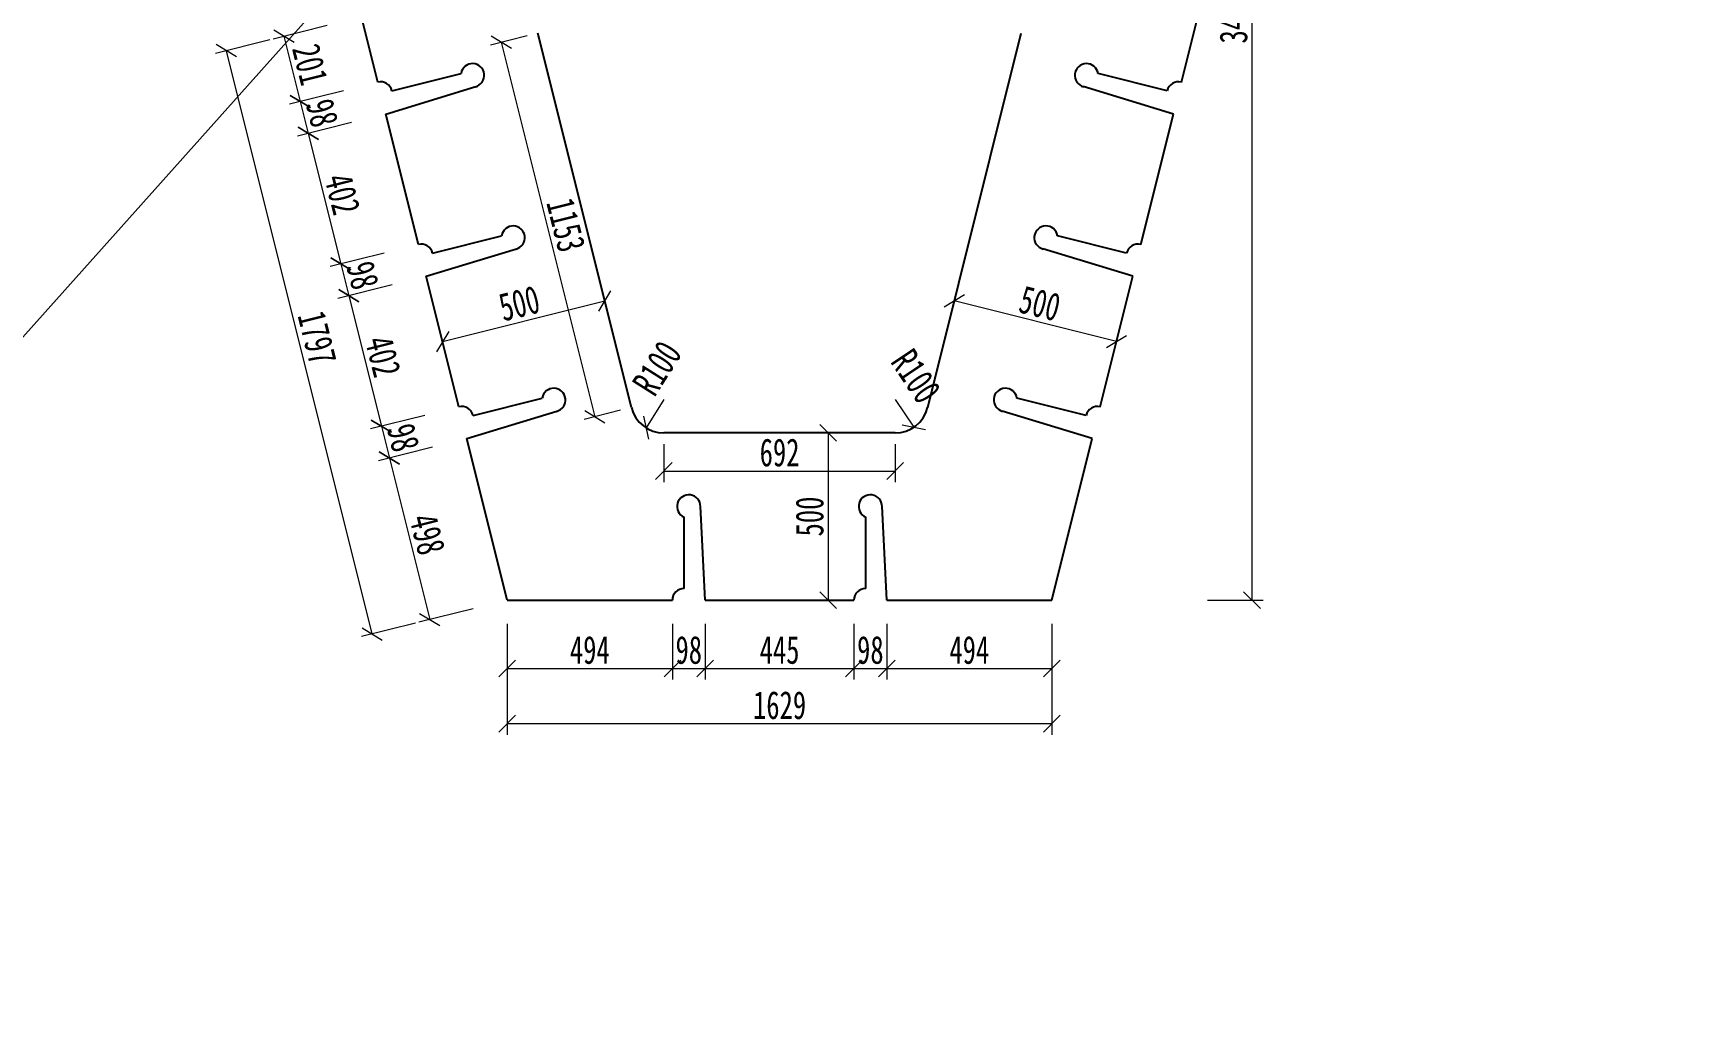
# Model space of a CAD drawing. Header units: millimetres. Extents: x -450182 to -147179, y 306993 to 695793.
# Drawn here: x -408746 to -403793, y 351337 to 354244 of the extents above; entities that cross this region are included whole.
import ezdxf

# ---------------------------------------------------------------- set-up
doc = ezdxf.new("R2010")
doc.units = ezdxf.units.MM
doc.header["$PDMODE"] = 34
doc.layers.get('Defpoints').update_dxf_attribs({"color": 8})
doc.layers.add('标注', color=4, linetype='Continuous', lineweight=13)
doc.layers.add('钢板粗线', color=1, linetype='Continuous', lineweight=25)
doc.styles.add('111', font='仿宋_GB2312.ttf', dxfattribs={"width": 0.7})
doc.dimstyles.new('200', dxfattribs={"dimscale": 0, "dimtxt": 2.5, "dimasz": 1.5, "dimexe": 1, "dimexo": 1, "dimgap": 0.4, "dimtad": 1, "dimdec": 0, "dimdsep": 46, "dimtxsty": '111', "dimblk": 'OBLIQUE', "dimcen": 0, "dimclrd": 256, "dimclre": 256, "dimclrt": 256, "dimadec": 1, "dimazin": 2, "dimtfac": 1, "dimtdec": 0, "dimtmove": 2, "dimatfit": 3, "dimfxl": 4, "dimfxlon": 1, "dimtolj": 1, "dimlwd": -1, "dimlwe": -1, "dimarcsym": 0})

# ---------------------------------------------------------------- blocks, each defined once
blk = doc.blocks.new('_Oblique')
at = {"color": 0, "linetype": 'ByBlock', "lineweight": -2}
blk.add_line((-0.5, -0.5), (0.5, 0.5), dxfattribs=at)
blk = doc.blocks.new('*D1070')
at = {"layer": 'Defpoints', "color": 0, "transparency": 16777216}
for p in [(-405700.5, 356035.1), (-405102.2, 356035.1), (-405700.5, 352549.1)]:
    blk.add_point(p, dxfattribs=at)
at = {"layer": '标注', "transparency": 16777216}
for p, q in [((-405235.5, 356035.1), (-405068.8, 356035.1)), ((-405102.2, 352549.1), (-405102.2, 356035.1)), ((-405235.5, 352549.1), (-405068.8, 352549.1))]:
    blk.add_line(p, q, dxfattribs=at)
at = {"layer": '标注', "transparency": 16777216, "xscale": 49.99999999999993, "yscale": 49.99999999999993, "zscale": 49.99999999999993}
for p, rotation in [((-405102.2, 356035.1), 90), ((-405102.2, 352549.1), 270)]:
    blk.add_blockref('_Oblique', p, dxfattribs=dict(at, rotation=rotation))
at = {"layer": '标注', "transparency": 16777216, "insert": (-405157.2, 354292.1), "char_height": 83.33, "attachment_point": 5, "rotation": 90, "style": '111'}
blk.add_mtext('\\A1;3486', dxfattribs=at)
blk = doc.blocks.new('*D1123')
at = {"layer": 'Defpoints', "color": 0, "transparency": 16777216}
for p in [(-407764.7, 354292.1), (-407716, 354097.1), (-407947.7, 354039.2)]:
    blk.add_point(p, dxfattribs=at)
at = {"layer": '标注', "transparency": 16777216}
for p, q in [((-407867.1, 354266.5), (-408028.8, 354226.1)), ((-407996.4, 354234.2), (-407947.7, 354039.2)), ((-407818.3, 354071.5), (-407980, 354031.1))]:
    blk.add_line(p, q, dxfattribs=at)
at = {"layer": '标注', "transparency": 16777216, "xscale": 49.99999999999993, "yscale": 49.99999999999993, "zscale": 49.99999999999993}
for p, rotation in [((-407996.4, 354234.2), 104.0362434679224), ((-407947.7, 354039.2), 284.0362434679225)]:
    blk.add_blockref('_Oblique', p, dxfattribs=dict(at, rotation=rotation))
at = {"layer": '标注', "transparency": 16777216, "insert": (-407918.7, 354150), "char_height": 83.33, "attachment_point": 5, "rotation": 284.0362, "style": '111'}
blk.add_mtext('\\A1;201', dxfattribs=at)
blk = doc.blocks.new('*D1124')
at = {"layer": 'Defpoints', "color": 0, "transparency": 16777216}
for p in [(-407716, 354097.1), (-407692.2, 354002), (-407923.9, 353944.1)]:
    blk.add_point(p, dxfattribs=at)
at = {"layer": '标注', "transparency": 16777216}
for p, q in [((-407818.3, 354071.5), (-407980, 354031.1)), ((-407947.7, 354039.2), (-407923.9, 353944.1)), ((-407794.6, 353976.5), (-407956.3, 353936))]:
    blk.add_line(p, q, dxfattribs=at)
at = {"layer": '标注', "transparency": 16777216, "xscale": 49.99999999999993, "yscale": 49.99999999999993, "zscale": 49.99999999999993}
for p, rotation in [((-407947.7, 354039.2), 104.0362434681576), ((-407923.9, 353944.1), 284.0362434681576)]:
    blk.add_blockref('_Oblique', p, dxfattribs=dict(at, rotation=rotation))
at = {"layer": '标注', "transparency": 16777216, "insert": (-407882.4, 354005), "char_height": 83.33, "attachment_point": 5, "rotation": 284.0362, "style": '111'}
blk.add_mtext('\\A1;98', dxfattribs=at)
blk = doc.blocks.new('*D1125')
at = {"layer": 'Defpoints', "color": 0, "transparency": 16777216}
for p in [(-407692.2, 354002), (-407594.7, 353612.1), (-407826.4, 353554.1)]:
    blk.add_point(p, dxfattribs=at)
at = {"layer": '标注', "transparency": 16777216}
for p, q in [((-407794.6, 353976.5), (-407956.3, 353936)), ((-407923.9, 353944.1), (-407826.4, 353554.1)), ((-407697.1, 353586.5), (-407858.8, 353546))]:
    blk.add_line(p, q, dxfattribs=at)
at = {"layer": '标注', "transparency": 16777216, "xscale": 49.99999999999993, "yscale": 49.99999999999993, "zscale": 49.99999999999993}
for p, rotation in [((-407923.9, 353944.1), 104.0362434679245), ((-407826.4, 353554.1), 284.0362434679245)]:
    blk.add_blockref('_Oblique', p, dxfattribs=dict(at, rotation=rotation))
at = {"layer": '标注', "transparency": 16777216, "insert": (-407821.8, 353762.5), "char_height": 83.33, "attachment_point": 5, "rotation": 284.0362, "style": '111'}
blk.add_mtext('\\A1;402', dxfattribs=at)
blk = doc.blocks.new('*D1126')
at = {"layer": 'Defpoints', "color": 0, "transparency": 16777216}
for p in [(-407594.7, 353612.1), (-407571, 353517), (-407802.6, 353459.1)]:
    blk.add_point(p, dxfattribs=at)
at = {"layer": '标注', "transparency": 16777216}
for p, q in [((-407697.1, 353586.5), (-407858.8, 353546)), ((-407826.4, 353554.1), (-407802.6, 353459.1)), ((-407673.3, 353491.4), (-407835, 353451))]:
    blk.add_line(p, q, dxfattribs=at)
at = {"layer": '标注', "transparency": 16777216, "xscale": 49.99999999999993, "yscale": 49.99999999999993, "zscale": 49.99999999999993}
for p, rotation in [((-407826.4, 353554.1), 104.0362434681906), ((-407802.6, 353459.1), 284.0362434681906)]:
    blk.add_blockref('_Oblique', p, dxfattribs=dict(at, rotation=rotation))
at = {"layer": '标注', "transparency": 16777216, "insert": (-407761.2, 353519.9), "char_height": 83.33, "attachment_point": 5, "rotation": 284.0362, "style": '111'}
blk.add_mtext('\\A1;98', dxfattribs=at)
blk = doc.blocks.new('*D1127')
at = {"layer": 'Defpoints', "color": 0, "transparency": 16777216}
for p in [(-407571, 353517), (-407473.5, 353127), (-407705.1, 353069.1)]:
    blk.add_point(p, dxfattribs=at)
at = {"layer": '标注', "transparency": 16777216}
for p, q in [((-407673.3, 353491.4), (-407835, 353451)), ((-407802.6, 353459.1), (-407705.1, 353069.1)), ((-407575.8, 353101.4), (-407737.5, 353061))]:
    blk.add_line(p, q, dxfattribs=at)
at = {"layer": '标注', "transparency": 16777216, "xscale": 49.99999999999993, "yscale": 49.99999999999993, "zscale": 49.99999999999993}
for p, rotation in [((-407802.6, 353459.1), 104.0362434679224), ((-407705.1, 353069.1), 284.0362434679225)]:
    blk.add_blockref('_Oblique', p, dxfattribs=dict(at, rotation=rotation))
at = {"layer": '标注', "transparency": 16777216, "insert": (-407700.5, 353277.4), "char_height": 83.33, "attachment_point": 5, "rotation": 284.0362, "style": '111'}
blk.add_mtext('\\A1;402', dxfattribs=at)
blk = doc.blocks.new('*D1128')
at = {"layer": 'Defpoints', "color": 0, "transparency": 16777216}
for p in [(-407473.5, 353127), (-407449.7, 353031.9), (-407681.4, 352974)]:
    blk.add_point(p, dxfattribs=at)
at = {"layer": '标注', "transparency": 16777216}
for p, q in [((-407575.8, 353101.4), (-407737.5, 353061)), ((-407705.1, 353069.1), (-407681.4, 352974)), ((-407552, 353006.3), (-407713.7, 352965.9))]:
    blk.add_line(p, q, dxfattribs=at)
at = {"layer": '标注', "transparency": 16777216, "xscale": 49.99999999999993, "yscale": 49.99999999999993, "zscale": 49.99999999999993}
for p, rotation in [((-407705.1, 353069.1), 104.0362434681576), ((-407681.4, 352974), 284.0362434681576)]:
    blk.add_blockref('_Oblique', p, dxfattribs=dict(at, rotation=rotation))
at = {"layer": '标注', "transparency": 16777216, "insert": (-407639.9, 353034.9), "char_height": 83.33, "attachment_point": 5, "rotation": 284.0362, "style": '111'}
blk.add_mtext('\\A1;98', dxfattribs=at)
blk = doc.blocks.new('*D1129')
at = {"layer": 'Defpoints', "color": 0, "transparency": 16777216}
for p in [(-407449.7, 353031.9), (-407329, 352549.1), (-407560.7, 352491.2)]:
    blk.add_point(p, dxfattribs=at)
at = {"layer": '标注', "transparency": 16777216}
for p, q in [((-407552, 353006.3), (-407713.7, 352965.9)), ((-407681.4, 352974), (-407560.7, 352491.2)), ((-407431.3, 352523.5), (-407593, 352483.1))]:
    blk.add_line(p, q, dxfattribs=at)
at = {"layer": '标注', "transparency": 16777216, "xscale": 49.99999999999993, "yscale": 49.99999999999993, "zscale": 49.99999999999993}
for p, rotation in [((-407681.4, 352974), 104.0362434679314), ((-407560.7, 352491.2), 284.0362434679313)]:
    blk.add_blockref('_Oblique', p, dxfattribs=dict(at, rotation=rotation))
at = {"layer": '标注', "transparency": 16777216, "insert": (-407567.7, 352745.9), "char_height": 83.33, "attachment_point": 5, "rotation": 284.0362, "style": '111'}
blk.add_mtext('\\A1;498', dxfattribs=at)
blk = doc.blocks.new('*D1130')
at = {"layer": 'Defpoints', "color": 0, "transparency": 16777216}
for p in [(-407764.7, 354292.1), (-408168.5, 354191.2), (-407329, 352549.1)]:
    blk.add_point(p, dxfattribs=at)
at = {"layer": '标注', "transparency": 16777216}
for p, q in [((-408039.2, 354223.5), (-408200.9, 354183.1)), ((-407732.8, 352448.2), (-408168.5, 354191.2)), ((-407603.4, 352480.5), (-407765.1, 352440.1))]:
    blk.add_line(p, q, dxfattribs=at)
at = {"layer": '标注', "transparency": 16777216, "xscale": 49.99999999999993, "yscale": 49.99999999999993, "zscale": 49.99999999999993}
for p, rotation in [((-408168.5, 354191.2), 104.0362434679246), ((-407732.8, 352448.2), 284.0362434679247)]:
    blk.add_blockref('_Oblique', p, dxfattribs=dict(at, rotation=rotation))
at = {"layer": '标注', "transparency": 16777216, "insert": (-407897.3, 353333), "char_height": 83.33, "attachment_point": 5, "rotation": 284.0362, "style": '111'}
blk.add_mtext('\\A1;1797', dxfattribs=at)
blk = doc.blocks.new('*D1134')
at = {"layer": 'Defpoints', "color": 0, "transparency": 16777216}
for p in [(-407237.2, 354243.6), (-406957.5, 353124.9), (-407067, 353097.5)]:
    blk.add_point(p, dxfattribs=at)
at = {"layer": '标注', "transparency": 16777216}
for p, q in [((-407269.6, 354235.5), (-407379, 354208.2)), ((-407346.7, 354216.2), (-407067, 353097.5)), ((-406989.9, 353116.8), (-407099.4, 353089.4))]:
    blk.add_line(p, q, dxfattribs=at)
at = {"layer": '标注', "transparency": 16777216, "xscale": 49.99999999999993, "yscale": 49.99999999999993, "zscale": 49.99999999999993}
for p, rotation in [((-407346.7, 354216.2), 104.0362434679286), ((-407067, 353097.5), 284.0362434679286)]:
    blk.add_blockref('_Oblique', p, dxfattribs=dict(at, rotation=rotation))
at = {"layer": '标注', "transparency": 16777216, "insert": (-407153.5, 353670.2), "char_height": 83.33, "attachment_point": 5, "rotation": 284.0362, "style": '111'}
blk.add_mtext('\\A1;1153', dxfattribs=at)
blk = doc.blocks.new('*D1135')
at = {"layer": 'Defpoints', "color": 0, "transparency": 16777216}
for p in [(-406860.5, 353049.1), (-406169, 353049.1), (-406169, 352935.1)]:
    blk.add_point(p, dxfattribs=at)
at = {"layer": '标注', "transparency": 16777216}
for p, q in [((-406860.5, 353015.8), (-406860.5, 352901.7)), ((-406169, 353015.8), (-406169, 352901.7)), ((-406860.5, 352935.1), (-406169, 352935.1))]:
    blk.add_line(p, q, dxfattribs=at)
at = {"layer": '标注', "transparency": 16777216, "xscale": 49.99999999999993, "yscale": 49.99999999999993, "zscale": 49.99999999999993, "rotation": 180}
blk.add_blockref('_Oblique', (-406860.5, 352935.1), dxfattribs=at)
at = {"layer": '标注', "transparency": 16777216, "xscale": 49.99999999999993, "yscale": 49.99999999999993, "zscale": 49.99999999999993}
blk.add_blockref('_Oblique', (-406169, 352935.1), dxfattribs=at)
at = {"layer": '标注', "transparency": 16777216, "insert": (-406514.7, 352990.1), "char_height": 83.33, "attachment_point": 5, "style": '111'}
blk.add_mtext('\\A1;692', dxfattribs=at)
blk = doc.blocks.new('*D1136')
at = {"layer": 'Defpoints', "color": 0, "transparency": 16777216}
for p in [(-407329, 352549.1), (-406835.2, 352549.1), (-406835.2, 352345)]:
    blk.add_point(p, dxfattribs=at)
at = {"layer": '标注', "transparency": 16777216}
for p, q in [((-407329, 352478.3), (-407329, 352311.6)), ((-406835.2, 352478.3), (-406835.2, 352311.6)), ((-407329, 352345), (-406835.2, 352345))]:
    blk.add_line(p, q, dxfattribs=at)
at = {"layer": '标注', "transparency": 16777216, "xscale": 49.99999999999993, "yscale": 49.99999999999993, "zscale": 49.99999999999993, "rotation": 180}
blk.add_blockref('_Oblique', (-407329, 352345), dxfattribs=at)
at = {"layer": '标注', "transparency": 16777216, "xscale": 49.99999999999993, "yscale": 49.99999999999993, "zscale": 49.99999999999993}
blk.add_blockref('_Oblique', (-406835.2, 352345), dxfattribs=at)
at = {"layer": '标注', "transparency": 16777216, "insert": (-407082.1, 352400), "char_height": 83.33, "attachment_point": 5, "style": '111'}
blk.add_mtext('\\A1;494', dxfattribs=at)
blk = doc.blocks.new('*D854')
at = {"layer": 'Defpoints', "color": 0, "transparency": 16777216}
for p in [(-406835.2, 352549.1), (-406737.2, 352549.1), (-406737.2, 352345)]:
    blk.add_point(p, dxfattribs=at)
at = {"layer": '标注', "transparency": 16777216}
for p, q in [((-406835.2, 352478.3), (-406835.2, 352311.6)), ((-406737.2, 352478.3), (-406737.2, 352311.6)), ((-406835.2, 352345), (-406737.2, 352345))]:
    blk.add_line(p, q, dxfattribs=at)
at = {"layer": '标注', "transparency": 16777216, "xscale": 49.99999999999993, "yscale": 49.99999999999993, "zscale": 49.99999999999993, "rotation": 180}
blk.add_blockref('_Oblique', (-406835.2, 352345), dxfattribs=at)
at = {"layer": '标注', "transparency": 16777216, "xscale": 49.99999999999993, "yscale": 49.99999999999993, "zscale": 49.99999999999993}
blk.add_blockref('_Oblique', (-406737.2, 352345), dxfattribs=at)
at = {"layer": '标注', "transparency": 16777216, "insert": (-406786.2, 352400), "char_height": 83.33, "attachment_point": 5, "style": '111'}
blk.add_mtext('\\A1;98', dxfattribs=at)
blk = doc.blocks.new('*D1137')
at = {"layer": 'Defpoints', "color": 0, "transparency": 16777216}
for p in [(-406737.2, 352549.1), (-406292.3, 352549.1), (-406292.3, 352345)]:
    blk.add_point(p, dxfattribs=at)
at = {"layer": '标注', "transparency": 16777216}
for p, q in [((-406737.2, 352478.3), (-406737.2, 352311.6)), ((-406292.3, 352478.3), (-406292.3, 352311.6)), ((-406737.2, 352345), (-406292.3, 352345))]:
    blk.add_line(p, q, dxfattribs=at)
at = {"layer": '标注', "transparency": 16777216, "xscale": 49.99999999999993, "yscale": 49.99999999999993, "zscale": 49.99999999999993, "rotation": 180}
blk.add_blockref('_Oblique', (-406737.2, 352345), dxfattribs=at)
at = {"layer": '标注', "transparency": 16777216, "xscale": 49.99999999999993, "yscale": 49.99999999999993, "zscale": 49.99999999999993}
blk.add_blockref('_Oblique', (-406292.3, 352345), dxfattribs=at)
at = {"layer": '标注', "transparency": 16777216, "insert": (-406514.7, 352400), "char_height": 83.33, "attachment_point": 5, "style": '111'}
blk.add_mtext('\\A1;445', dxfattribs=at)
blk = doc.blocks.new('*D855')
at = {"layer": 'Defpoints', "color": 0, "transparency": 16777216}
for p in [(-406292.3, 352549.1), (-406194.3, 352549.1), (-406194.3, 352345)]:
    blk.add_point(p, dxfattribs=at)
at = {"layer": '标注', "transparency": 16777216}
for p, q in [((-406292.3, 352478.3), (-406292.3, 352311.6)), ((-406194.3, 352478.3), (-406194.3, 352311.6)), ((-406292.3, 352345), (-406194.3, 352345))]:
    blk.add_line(p, q, dxfattribs=at)
at = {"layer": '标注', "transparency": 16777216, "xscale": 49.99999999999993, "yscale": 49.99999999999993, "zscale": 49.99999999999993, "rotation": 180}
blk.add_blockref('_Oblique', (-406292.3, 352345), dxfattribs=at)
at = {"layer": '标注', "transparency": 16777216, "xscale": 49.99999999999993, "yscale": 49.99999999999993, "zscale": 49.99999999999993}
blk.add_blockref('_Oblique', (-406194.3, 352345), dxfattribs=at)
at = {"layer": '标注', "transparency": 16777216, "insert": (-406243.3, 352400), "char_height": 83.33, "attachment_point": 5, "style": '111'}
blk.add_mtext('\\A1;98', dxfattribs=at)
blk = doc.blocks.new('*D1138')
at = {"layer": 'Defpoints', "color": 0, "transparency": 16777216}
for p in [(-406194.3, 352549.1), (-405700.5, 352549.1), (-405700.5, 352345)]:
    blk.add_point(p, dxfattribs=at)
at = {"layer": '标注', "transparency": 16777216}
for p, q in [((-406194.3, 352478.3), (-406194.3, 352311.6)), ((-405700.5, 352478.3), (-405700.5, 352311.6)), ((-406194.3, 352345), (-405700.5, 352345))]:
    blk.add_line(p, q, dxfattribs=at)
at = {"layer": '标注', "transparency": 16777216, "xscale": 49.99999999999993, "yscale": 49.99999999999993, "zscale": 49.99999999999993, "rotation": 180}
blk.add_blockref('_Oblique', (-406194.3, 352345), dxfattribs=at)
at = {"layer": '标注', "transparency": 16777216, "xscale": 49.99999999999993, "yscale": 49.99999999999993, "zscale": 49.99999999999993}
blk.add_blockref('_Oblique', (-405700.5, 352345), dxfattribs=at)
at = {"layer": '标注', "transparency": 16777216, "insert": (-405947.4, 352400), "char_height": 83.33, "attachment_point": 5, "style": '111'}
blk.add_mtext('\\A1;494', dxfattribs=at)
blk = doc.blocks.new('*D856')
at = {"layer": 'Defpoints', "color": 0, "transparency": 16777216}
for p in [(-407329, 352549.1), (-405700.5, 352549.1), (-407329, 352180)]:
    blk.add_point(p, dxfattribs=at)
at = {"layer": '标注', "transparency": 16777216}
for p, q in [((-407329, 352313.3), (-407329, 352146.7)), ((-405700.5, 352313.3), (-405700.5, 352146.7)), ((-405700.5, 352180), (-407329, 352180))]:
    blk.add_line(p, q, dxfattribs=at)
at = {"layer": '标注', "transparency": 16777216, "xscale": 49.99999999999993, "yscale": 49.99999999999993, "zscale": 49.99999999999993, "rotation": 180}
blk.add_blockref('_Oblique', (-407329, 352180), dxfattribs=at)
at = {"layer": '标注', "transparency": 16777216, "xscale": 49.99999999999993, "yscale": 49.99999999999993, "zscale": 49.99999999999993}
blk.add_blockref('_Oblique', (-405700.5, 352180), dxfattribs=at)
at = {"layer": '标注', "transparency": 16777216, "insert": (-406514.7, 352235), "char_height": 83.33, "attachment_point": 5, "style": '111'}
blk.add_mtext('\\A1;1629', dxfattribs=at)
blk = doc.blocks.new('*D1141')
at = {"layer": 'Defpoints', "color": 0, "transparency": 16777216}
for p in [(-407037.1, 353443.2), (-407037.1, 353443.2), (-407522.2, 353322)]:
    blk.add_point(p, dxfattribs=at)
at = {"layer": '标注', "transparency": 16777216}
for p, q in [((-407522.2, 353322), (-407037.1, 353443.2)), ((-407037.1, 353443.2), (-407029.1, 353410.9)), ((-407522.2, 353322), (-407514.1, 353289.6))]:
    blk.add_line(p, q, dxfattribs=at)
at = {"layer": '标注', "transparency": 16777216, "xscale": 49.99999999999993, "yscale": 49.99999999999993, "zscale": 49.99999999999993}
for p, rotation in [((-407037.1, 353443.2), 14.03624346792972), ((-407522.2, 353322), 194.0362434679297)]:
    blk.add_blockref('_Oblique', p, dxfattribs=dict(at, rotation=rotation))
at = {"layer": '标注', "transparency": 16777216, "insert": (-407293, 353436), "char_height": 83.33, "attachment_point": 5, "rotation": 14.0362, "style": '111'}
blk.add_mtext('\\A1;500', dxfattribs=at)
blk = doc.blocks.new('*D1142')
at = {"layer": 'Defpoints', "color": 0, "transparency": 16777216}
for p in [(-405992.4, 353443.2), (-405992.4, 353443.2), (-405507.3, 353322)]:
    blk.add_point(p, dxfattribs=at)
at = {"layer": '标注', "transparency": 16777216}
for p, q in [((-405992.4, 353443.2), (-405984.3, 353475.6)), ((-405507.3, 353322), (-405992.4, 353443.2)), ((-405507.3, 353322), (-405499.2, 353354.3))]:
    blk.add_line(p, q, dxfattribs=at)
at = {"layer": '标注', "transparency": 16777216, "xscale": 49.99999999999993, "yscale": 49.99999999999993, "zscale": 49.99999999999993}
for p, rotation in [((-405992.4, 353443.2), 165.9637565320735), ((-405507.3, 353322), 345.9637565320735)]:
    blk.add_blockref('_Oblique', p, dxfattribs=dict(at, rotation=rotation))
at = {"layer": '标注', "transparency": 16777216, "insert": (-405736.5, 353436), "char_height": 83.33, "attachment_point": 5, "rotation": 345.9638, "style": '111'}
blk.add_mtext('\\A1;500', dxfattribs=at)
blk = doc.blocks.new('*D1209')
at = {"layer": 'Defpoints', "color": 0, "transparency": 16777216}
for p in [(-406169, 353149.1), (-406113.4, 353066)]:
    blk.add_point(p, dxfattribs=at)
at = {"layer": '标注', "transparency": 16777216}
blk.add_line((-406169, 353149.1), (-406113.4, 353066), dxfattribs=at)
at = {"layer": '标注', "transparency": 16777216, "xscale": 49.99999999999993, "yscale": 49.99999999999993, "zscale": 49.99999999999993, "rotation": 303.7417764251264}
blk.add_blockref('_Oblique', (-406113.4, 353066), dxfattribs=at)
at = {"layer": '标注', "transparency": 16777216, "insert": (-406107.1, 353218.3), "char_height": 83.33, "attachment_point": 5, "rotation": 303.7418, "style": '111'}
blk.add_mtext('\\A1;R100', dxfattribs=at)
blk = doc.blocks.new('*D1210')
at = {"layer": 'Defpoints', "color": 0, "transparency": 16777216}
for p in [(-406860.5, 353149.1), (-406914, 353064.6)]:
    blk.add_point(p, dxfattribs=at)
at = {"layer": '标注', "transparency": 16777216}
blk.add_line((-406860.5, 353149.1), (-406914, 353064.6), dxfattribs=at)
at = {"layer": '标注', "transparency": 16777216, "xscale": 49.99999999999993, "yscale": 49.99999999999993, "zscale": 49.99999999999993, "rotation": 237.695142765688}
blk.add_blockref('_Oblique', (-406914, 353064.6), dxfattribs=at)
at = {"layer": '标注', "transparency": 16777216, "insert": (-406880.8, 353242.3), "char_height": 83.33, "attachment_point": 5, "rotation": 57.6951, "style": '111'}
blk.add_mtext('\\A1;R100', dxfattribs=at)
blk = doc.blocks.new('*D1229')
at = {"layer": 'Defpoints', "color": 0, "transparency": 16777216}
for p in [(-406437.6, 353049.1), (-406437.6, 352549.1), (-406369.6, 352549.1)]:
    blk.add_point(p, dxfattribs=at)
at = {"layer": '标注', "transparency": 16777216}
for p, q in [((-406404.3, 353049.1), (-406336.2, 353049.1)), ((-406369.6, 353049.1), (-406369.6, 352549.1)), ((-406404.3, 352549.1), (-406336.2, 352549.1))]:
    blk.add_line(p, q, dxfattribs=at)
at = {"layer": '标注', "transparency": 16777216, "xscale": 49.99999999999993, "yscale": 49.99999999999993, "zscale": 49.99999999999993}
for p, rotation in [((-406369.6, 353049.1), 90), ((-406369.6, 352549.1), 270)]:
    blk.add_blockref('_Oblique', p, dxfattribs=dict(at, rotation=rotation))
at = {"layer": '标注', "transparency": 16777216, "insert": (-406424.6, 352799.1), "char_height": 83.33, "attachment_point": 5, "rotation": 90, "style": '111'}
blk.add_mtext('\\A1;500', dxfattribs=at)

msp = doc.modelspace()

# ---------------------------------------------------------------- linework, layer by layer
at = {"layer": '标注'}
msp.add_line((-364584.3, 402798.7), (-450181.9, 306993.3), dxfattribs=at)
at = {"layer": '钢板粗线'}
for p, q in [((-407716, 354097.1), (-407764.7, 354292.1)), ((-405313.5, 354097.1), (-405264.7, 354292.1)), ((-406957.5, 353124.9), (-407237.2, 354243.6)), ((-406071.9, 353124.9), (-405792.3, 354243.6)), ((-407673.6, 354071.7), (-407467, 354123.3)), ((-405355.9, 354071.7), (-405562.5, 354123.3)), ((-407692.2, 354002), (-407422.8, 354083.9)), ((-405337.3, 354002), (-405606.7, 354083.9)), ((-407594.7, 353612.1), (-407692.2, 354002)), ((-405434.8, 353612.1), (-405337.3, 354002)), ((-407552.3, 353586.6), (-407345.7, 353638.2)), ((-405477.2, 353586.6), (-405683.8, 353638.2)), ((-407571, 353517), (-407301.5, 353598.8)), ((-405458.5, 353517), (-405728, 353598.8)), ((-407473.5, 353127), (-407571, 353517)), ((-405556, 353127), (-405458.5, 353517)), ((-407431, 353101.5), (-407224.5, 353153.2)), ((-405598.5, 353101.5), (-405805, 353153.2)), ((-407449.7, 353031.9), (-407180.2, 353113.7)), ((-405579.8, 353031.9), (-405849.2, 353113.7)), ((-407329, 352549.1), (-407449.7, 353031.9)), ((-406169, 353049.1), (-406860.5, 353049.1)), ((-405700.5, 352549.1), (-405579.8, 353031.9)), ((-406737.2, 352549.1), (-406751.2, 352830.4)), ((-406194.3, 352549.1), (-406208.4, 352830.4)), ((-406800.2, 352584.1), (-406800.2, 352797)), ((-406257.3, 352584.1), (-406257.3, 352797)), ((-407329, 352549.1), (-406835.2, 352549.1)), ((-406737.2, 352549.1), (-406292.3, 352549.1)), ((-406194.3, 352549.1), (-405700.5, 352549.1))]:
    msp.add_line(p, q, dxfattribs=at)
for centre, radius, start, end in [((-407432.5, 354117.5), 35, 284.0362, 170.4581), ((-405597, 354117.5), 35, 9.5419, 255.9638), ((-407707.5, 354063.2), 35, 14.0362, 104.0362), ((-405322, 354063.2), 35, 75.9638, 165.9638), ((-407311.2, 353632.4), 35, 284.0362, 170.4581), ((-405718.3, 353632.4), 35, 9.5419, 255.9638), ((-407586.2, 353578.1), 35, 14.0362, 104.0362), ((-405443.3, 353578.1), 35, 75.9638, 165.9638), ((-407189.9, 353147.4), 35, 284.0362, 170.4581), ((-405839.6, 353147.4), 35, 9.5419, 255.9638), ((-407465, 353093), 35, 14.0362, 104.0362), ((-406860.5, 353149.1), 100, 194.0362, 270), ((-406169, 353149.1), 100, 270, 345.9638), ((-405564.5, 353093), 35, 75.9638, 165.9638), ((-406786.2, 352829.1), 35, 0, 246.4218), ((-406243.3, 352829.1), 35, 0, 246.4218), ((-406800.2, 352549.1), 35, 90, 180), ((-406257.3, 352549.1), 35, 90, 180)]:
    msp.add_arc(centre, radius, start, end, dxfattribs=at)

# ---------------------------------------------------------------- dimensions: what is measured, and where the dimension line sits
at = {"layer": '标注'}
for base, p1, p2, picture, middle in [((-405102.2, 356035.1), (-405700.5, 352549.1), (-405700.5, 356035.1), '*D1070', (-405157.2, 354292.1)), ((-406369.6, 352549.1), (-406437.6, 353049.1), (-406437.6, 352549.1), '*D1229', (-406424.6, 352799.1))]:
    dim = msp.add_linear_dim(base=base, p1=p1, p2=p2, angle=90, dimstyle='200', override={"dimscale": 33.333333, "dimarcsym": 1}, dxfattribs=at)
    dim.commit()
    dim.dimension.update_dxf_attribs({"geometry": picture, "text_midpoint": middle})
for p1, p2, distance, picture, middle in [((-407329, 352549.1), (-407764.7, 354292.1), 416.2, '*D1130', (-407897.3, 353333)), ((-407764.7, 354292.1), (-407716, 354097.1), -238.8, '*D1123', (-407918.7, 354150)), ((-407237.2, 354243.6), (-406957.5, 353124.9), -112.8, '*D1134', (-407153.5, 353670.2)), ((-407716, 354097.1), (-407692.2, 354002), -238.8, '*D1124', (-407882.4, 354005)), ((-407692.2, 354002), (-407594.7, 353612.1), -238.8, '*D1125', (-407821.8, 353762.5)), ((-407594.7, 353612.1), (-407571, 353517), -238.8, '*D1126', (-407761.2, 353519.9)), ((-407571, 353517), (-407473.5, 353127), -238.8, '*D1127', (-407700.5, 353277.4)), ((-407522.2, 353322), (-407037.1, 353443.2), 0, '*D1141', (-407293, 353436)), ((-405507.3, 353322), (-405992.4, 353443.2), 0, '*D1142', (-405736.5, 353436)), ((-407473.5, 353127), (-407449.7, 353031.9), -238.8, '*D1128', (-407639.9, 353034.9)), ((-407449.7, 353031.9), (-407329, 352549.1), -238.8, '*D1129', (-407567.7, 352745.9)), ((-406860.5302, 353049.1214), (-406168.9619, 353049.1214), -114.0557, '*D1135', (-406514.746, 352990.0657)), ((-407329, 352549.1), (-406835.2, 352549.1), -204.2, '*D1136', (-407082.1, 352400)), ((-405700.496033, 352549.121417), (-407328.996033, 352549.121417), 369.1374841, '*D856', (-406514.746033, 352234.9839329)), ((-406835.2, 352549.1), (-406737.2, 352549.1), -204.2, '*D854', (-406786.2, 352400)), ((-406737.2, 352549.1), (-406292.3, 352549.1), -204.2, '*D1137', (-406514.7, 352400)), ((-406292.3, 352549.1), (-406194.3, 352549.1), -204.2, '*D855', (-406243.3, 352400)), ((-406194.3, 352549.1), (-405700.5, 352549.1), -204.2, '*D1138', (-405947.4, 352400))]:
    dim = msp.add_aligned_dim(p1=p1, p2=p2, distance=distance, dimstyle='200', override={"dimscale": 33.333333, "dimarcsym": 1}, dxfattribs=at)
    dim.commit()
    dim.dimension.update_dxf_attribs({"geometry": picture, "text_midpoint": middle})
for center, mpoint, picture, middle in [((-406860.5, 353149.1), (-406914, 353064.6), '*D1210', (-406880.8, 353242.3)), ((-406169, 353149.1), (-406113.4, 353066), '*D1209', (-406107.1, 353218.3))]:
    dim = msp.add_radius_dim(center=center, mpoint=mpoint, dimstyle='200', override={"dimscale": 33.333333, "dimarcsym": 1}, dxfattribs=at)
    dim.commit()
    dim.dimension.update_dxf_attribs({"geometry": picture, "text_midpoint": middle, "dimtype": 164})

doc.saveas('drawing.dxf')
